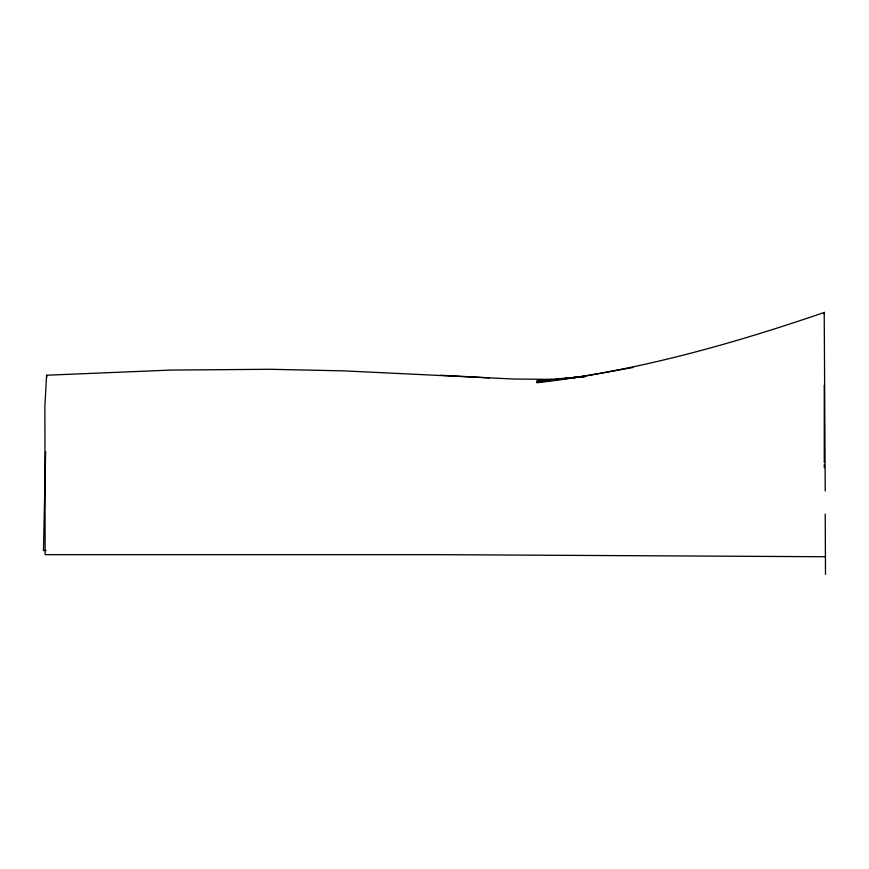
<?xml version="1.0" encoding="UTF-8"?>
<svg xmlns="http://www.w3.org/2000/svg" width="869" height="869" viewBox="0 0 869 869"><rect width="100%" height="100%" fill="white"/><g stroke="black" fill="none" stroke-linecap="round" stroke-linejoin="round"><path stroke-width="1.3" d="M824.257 462.525L824.246 385.173M824.192 314.143L824.214 312.264L825.235 490.963M45.622 451.565L43.45 550.501L46.057 550.49M824.203 312.46C730.807 344.515 635.054 371.378 536.738 382.784M633.001 367.489L584.946 376.081L536.803 382.143L585.065 376.255L536.89 381.578L585.141 376.57L537.085 380.546L551.967 379.753M825.55 556.736L439.279 554.661L45.145 554.661L44.873 406.149L46.6 375.223L171.008 370.075L269.987 369.282L343.689 370.867L513.612 379.025L552.152 379.373M556.138 379.329L561.45 379.253M489.345 377.863L440.8 375.267M46.654 375.267L46.828 377.037M824.279 464.415A605.041 3.063 89.5 0 1 824.268 467.739M825.213 514.111A641.539 1.293 89.8 0 1 825.496 574.311"/></g></svg>
